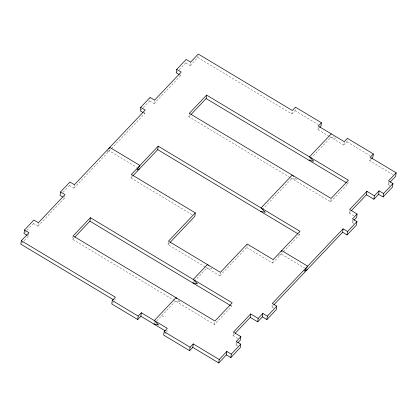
<?xml version="1.0" encoding="UTF-8"?>
<svg xmlns="http://www.w3.org/2000/svg" width="417" height="417" viewBox="0 0 417 417"><rect width="100%" height="100%" fill="white"/><g stroke="black" fill="none" stroke-linecap="round" stroke-linejoin="round"><path stroke-width="0.31" stroke-dasharray="2.08 1.56" d="M21.7 243.283L28.497 236.116L28.804 233.817M27.016 230.267L33.443 223.486L33.6 222.334M33.443 223.486L37.921 226.17L38.385 222.72M37.921 226.17L64.515 198.111L64.828 195.808M63.04 192.258L69.467 185.482L69.696 183.756M69.467 185.482L73.939 188.166L74.408 184.715M231.894 305.124L231.737 306.276L214.463 324.504L72.647 239.384L73.116 235.933M192.044 214.646L130.886 177.939L131.199 175.635M114.91 300.636L115.144 298.911M73.939 188.166L144.699 113.513L145.09 110.635M143.224 107.659L149.651 100.883L150.037 98.005M149.651 100.883L154.128 103.567L154.592 100.116M154.128 103.567L180.723 75.503L180.957 73.778M179.247 69.655L185.674 62.873L185.826 61.721M185.674 62.873L190.147 65.563L190.616 62.107M290.06 177.522L188.854 116.776L189.323 113.325M190.147 65.563L197.794 57.494L198.028 55.769M167.055 330.071L166.821 331.796L165.742 331.145M205.821 267.323L219.915 275.778L220.301 272.9M214.463 324.504L214.849 321.627M237.758 338.484L232.962 335.607L233.275 333.303M219.915 275.778L246.739 247.474L247.13 244.597M237.799 346.141L235.808 344.948L236.277 341.497M197.794 57.494L291.843 113.945L292.234 111.068M246.739 247.474L272.702 263.054L273.166 259.603M291.843 113.945L294.986 110.63L295.455 107.179M273.823 308.137L271.832 306.943L272.066 305.218M283.482 251.68L299.526 234.75L299.917 231.873M329.164 136.343L317.806 129.525L318.114 127.227M290.618 177.856L330.671 201.896L331.134 198.445M329.701 136.667L343.764 145.106L344.233 141.655M343.764 145.106L346.908 141.796L347.371 138.34M330.671 201.896L347.945 183.668L348.174 181.942M353.965 215.876L349.17 212.998L349.477 210.7M354.007 223.538L352.016 222.344L352.329 220.04M392.923 174.614L369.723 160.691L370.114 157.814M390.031 185.529L388.039 184.335L388.352 182.036M205.263 266.989L167.999 244.623L168.468 241.167M108.17 149.917L106.872 151.944L109.322 150.839L136.651 167.243M24.874 232.524L26.589 230.716M141.082 109.921L142.796 108.112M176.25 72.819L177.533 71.463M72.647 239.384L74.419 237.513M130.886 177.939L132.596 176.136M188.854 116.776L190.183 115.373M112.554 303.123L113.341 302.294M167.999 244.623L169.787 242.736M317.806 129.525L318.984 128.285M153.842 324.004L155.114 322.659M156.813 320.866L175.521 301.131L180.253 302.101L178.544 300.334M192.795 282.903L194.124 281.506M194.562 281.042L206.931 267.99L211.664 268.939L209.532 266.739M262.366 209.501L291.728 178.523L296.461 179.472L294.756 177.715M309.002 160.3L310.337 158.893M310.78 158.424L330.785 137.318L335.518 138.267L333.381 136.067M164.856 333.866L166.034 332.625M272.702 263.054L283.034 252.149M369.723 160.691L371.297 159.033M232.962 335.607L234.735 333.736M349.17 212.998L350.942 211.132M235.808 344.948L237.07 343.624M271.832 306.943L273.177 305.525M352.016 222.344L353.694 220.572M388.039 184.335L389.311 182.99M278.353 255.616L281.251 254.031L304.452 267.954M161.488 315.94L165.544 316.508M294.986 110.63L318.187 124.553M346.908 141.796L370.103 155.718M179.727 74.909L180.723 75.503M346.829 183L347.945 183.668M143.709 112.913L144.699 113.513M298.416 234.083L299.526 234.75M63.52 197.512L64.515 198.111M27.501 235.522L28.497 236.116"/><path stroke-width="0.63" d="M319.766 127.456L320.944 126.21L321.413 122.76L295.455 107.179L292.312 110.495L198.257 54.043L190.616 62.107L186.138 59.422L176.714 69.368L181.192 72.052L154.592 100.116L150.115 97.427L140.691 107.372L145.168 110.057L74.408 184.715L69.931 182.026L60.507 191.971L64.984 194.656L38.385 222.72L33.907 220.035L24.483 229.975L28.961 232.665L21.319 240.729L20.85 244.18L113.242 299.635M24.483 229.975L24.019 233.431L27.001 235.219M60.507 191.971L60.043 195.422L62.529 196.918M74.862 237.049L89.921 221.161L90.39 217.705L232.201 302.825L214.927 321.048L73.116 235.933L90.39 217.705M21.319 240.729L115.379 297.185L112.236 300.501L111.772 303.951L137.719 319.526L140.863 316.216L141.327 312.76L167.29 328.341L164.147 331.656L163.678 335.112L189.641 350.692L192.779 347.377L193.248 343.926L219.206 359.506L218.743 362.957L192.779 347.377M140.691 107.372L140.227 110.823L143.208 112.616M133.023 175.682L157.715 149.635L158.179 146.179L299.995 231.299L273.166 259.603L247.208 244.023L220.379 272.327L168.468 241.167L195.292 212.863L131.355 174.488L158.179 146.179M137.719 319.526L138.189 316.076L141.327 312.76M176.714 69.368L176.25 72.819L179.232 74.607M191.069 114.44L206.128 98.553L206.597 95.102L348.409 180.217L331.134 198.445L189.323 113.325L206.597 95.102M195.292 212.863L194.828 216.314L170.235 242.261M189.641 350.692L190.105 347.236L193.248 343.926M226.384 354.893L226.853 351.437L231.326 354.127L230.862 357.577L226.384 354.893L218.743 362.957M250.7 313.928L250.236 317.379L257.696 321.856L258.159 318.406L250.7 313.928L233.426 332.151L240.885 336.628L240.421 340.084L237.904 342.738M240.885 336.628L236.277 341.497L240.75 344.181L240.286 347.632L230.862 357.577M262.408 316.884L262.872 313.433L267.349 316.117L266.885 319.573L262.408 316.884L257.696 321.856M343.061 228.834L342.592 232.285L347.069 234.974L347.533 231.518L343.061 228.834L272.301 303.487L276.773 306.177L276.309 309.628L266.885 319.573M366.908 191.32L366.444 194.775L373.903 199.253L374.367 195.797L366.908 191.32L349.634 209.548L357.093 214.025L356.629 217.476L354.111 220.129M357.093 214.025L352.485 218.889L356.957 221.578L356.493 225.029L347.069 234.974M321.413 122.76L318.27 126.075L344.233 141.655L347.371 138.34L373.33 153.925L372.866 157.376L371.688 158.616M378.615 194.28L379.079 190.83L383.557 193.514L383.093 196.965L378.615 194.28L373.903 199.253M373.33 153.925L370.192 157.235L396.15 172.82L388.503 180.884L392.981 183.569L392.517 187.024L383.093 196.965M396.15 172.82L395.681 176.271L390.161 182.093M108.816 148.905L109.786 147.389L139.903 165.466L136.99 170.021L139.44 168.916M281.048 251.587L281.72 250.581L307.678 266.161L304.311 271.196L307.214 269.611M331.249 133.867L309.471 156.844L313.735 161.249L309.002 160.3M235.178 333.266L250.236 317.379M351.385 210.663L366.444 194.775M219.206 359.506L226.853 351.437M258.159 318.406L262.872 313.433M374.367 195.797L379.079 190.83M274.073 304.577L342.592 232.285M231.326 354.127L240.75 344.181M267.349 316.117L276.773 306.177M347.533 231.518L356.957 221.578M383.557 193.514L392.981 183.569M260.589 211.377L265.321 212.331L261.052 207.927L292.197 175.072L293.474 176.391M192.795 282.903L197.528 283.878L193.264 279.453L207.4 264.54L208.255 265.415M153.842 324.004L158.569 324.979L154.311 320.553L175.99 297.675L176.839 298.562M206.128 98.553L346.272 182.667M157.715 149.635L297.858 233.749M89.921 221.161L230.622 305.609M140.863 316.216L165.2 330.822M112.236 300.501L138.189 316.076M164.147 331.656L190.105 347.236"/></g></svg>
